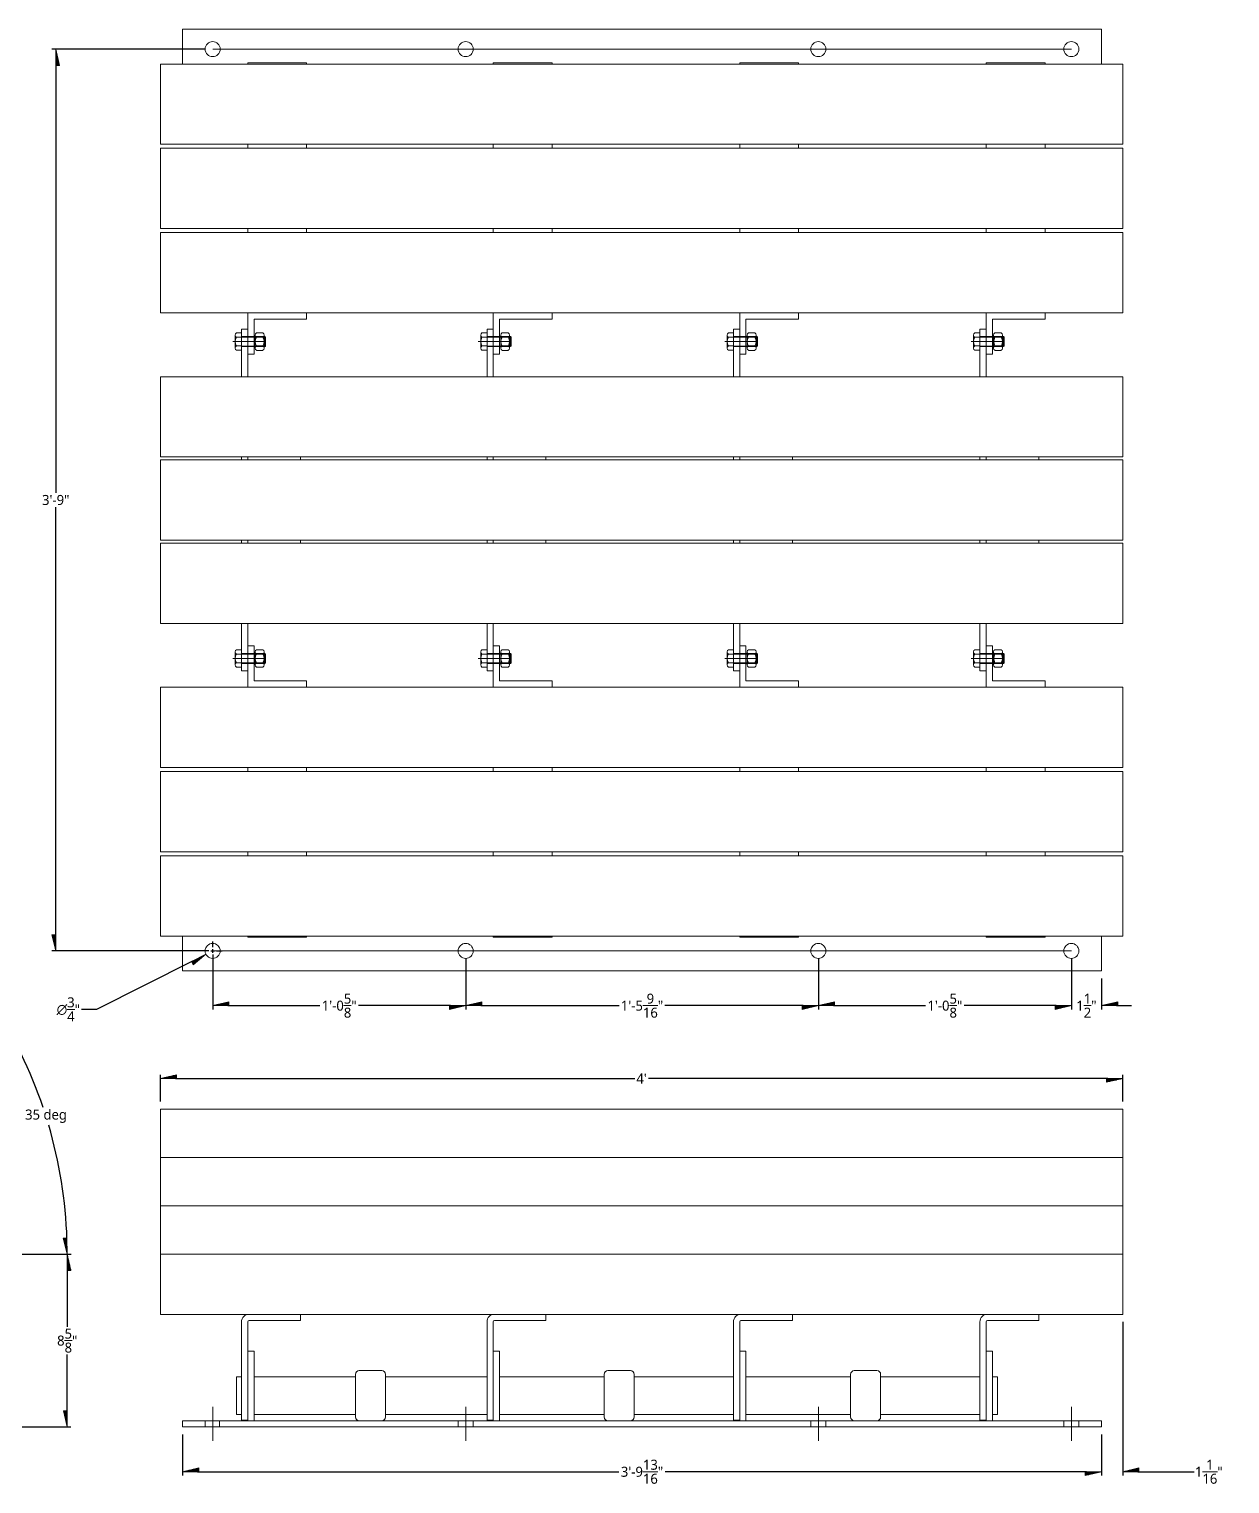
# Model space of a CAD drawing. Extents: x 13 to 132, y 129 to 202.
# Drawn here: x 72 to 131.9, y 129.5 to 202.1 of the extents above; entities that cross this region are included whole.
import ezdxf

# ---------------------------------------------------------------- set-up
doc = ezdxf.new("R2010")
doc.units = 0
doc.header["$LTSCALE"] = 0.5
doc.header["$MEASUREMENT"] = 0
doc.layers.get('0').update_dxf_attribs({"linetype": 'CONTINUOUS'})
doc.layers.get('DEFPOINTS').update_dxf_attribs({"linetype": 'CONTINUOUS'})
doc.layers.add('AM_5', color=3, linetype='CONTINUOUS', lineweight=15)
doc.styles.add('pamphlet', font='segoeui.ttf', dxfattribs={"height": 0.5})
doc.dimstyles.new('PAMPHLET', dxfattribs={"dimtxt": 0.5, "dimasz": 1.5, "dimexe": 0.1875, "dimexo": 0.375, "dimgap": 0.09375, "dimtad": 0, "dimtih": 1, "dimtoh": 1, "dimdec": 4, "dimzin": 0, "dimdsep": 46, "dimlunit": 4, "dimtxsty": 'pamphlet', "dimblk1": 'BFL', "dimblk2": 'BFL', "dimsah": 1, "dimcen": -0.09375, "dimadec": 0, "dimazin": 0, "dimtfac": 1, "dimtdec": 4, "dimtofl": 0, "dimtmove": 0, "dimatfit": 1, "dimldrblk": 'BFL', "dimfxl": 0, "dimtolj": 1, "dimtzin": 0, "dimarcsym": 0})
doc.dimstyles.new('PAMPHLET$0', dxfattribs={"dimtxt": 0.5, "dimasz": 1.5, "dimexe": 0.1875, "dimexo": 0.375, "dimgap": 0.09375, "dimtad": 0, "dimtih": 1, "dimtoh": 1, "dimdec": 4, "dimzin": 0, "dimdsep": 46, "dimlunit": 4, "dimtxsty": 'pamphlet', "dimblk1": 'BFL', "dimblk2": 'BFL', "dimsah": 1, "dimcen": -0.09375, "dimadec": 0, "dimazin": 0, "dimtfac": 1, "dimtdec": 4, "dimtofl": 0, "dimtmove": 0, "dimatfit": 1, "dimldrblk": 'BFL', "dimfxl": 0, "dimtolj": 1, "dimtzin": 0, "dimarcsym": 0})

# ---------------------------------------------------------------- blocks, each defined once
blk = doc.blocks.new('ECROUE')
for p, q in [((-0.65, 0), (0.65, 0)), ((-0.87, -0.12), (-0.87, -0.75)), ((-0.65, -0.88), (0.65, -0.88)), ((-0.43, -0.12), (-0.43, -0.75)), ((0.43, -0.12), (0.43, -0.75)), ((0.87, -0.12), (0.87, -0.75))]:
    blk.add_line(p, q)
at = {"color": 1}
blk.add_line((0, -1), (0, 0.13), dxfattribs=at)
for centre, radius, start, end in [((-0.65, -0.25), 0.25, 30, 150), ((-0.65, -0.63), 0.25, 210, 330), ((0, -0.81), 0.812, 57.7958, 122.2042), ((0, -0.06), 0.812, 237.7958, 302.2042), ((0.65, -0.25), 0.25, 30, 150), ((0.65, -0.63), 0.25, 210, 330)]:
    blk.add_arc(centre, radius, start, end)
blk = doc.blocks.new('BFL')
for p, q in [((0, 0), (-1.08, 0.001)), ((-1.08, 0.001), (-1.08, -0.249)), ((0, 0), (-1.08, -0.249)), ((-0.141, -0.033), (-1.08, -0.031)), ((-0.283, -0.065), (-1.08, -0.064)), ((-0.424, -0.098), (-1.08, -0.097)), ((-0.565, -0.13), (-1.08, -0.13)), ((-0.707, -0.163), (-1.08, -0.162)), ((-0.848, -0.195), (-1.08, -0.195)), ((-0.99, -0.228), (-1.08, -0.228))]:
    blk.add_line(p, q)
blk = doc.blocks.new('*D77')
at = {"layer": 'AM_5', "color": 0, "lineweight": -2, "ltscale": 0.75, "transparency": 16777216}
for p, q in [((78.571, 148.581), (78.571, 149.915)), ((79.321, 149.727), (102.231, 149.727)), ((125.821, 149.727), (102.911, 149.727)), ((126.571, 148.581), (126.571, 149.915))]:
    blk.add_line(p, q, dxfattribs=at)
at = {"layer": 'DEFPOINTS', "color": 0, "ltscale": 0.75, "transparency": 16777216}
for p in [(126.571, 149.727), (78.571, 148.206), (126.571, 148.206)]:
    blk.add_point(p, dxfattribs=at)
at = {"layer": 'AM_5', "color": 0, "lineweight": -2, "ltscale": 0.75, "transparency": 16777216, "xscale": 0.75, "yscale": 0.75, "zscale": 0.75, "rotation": 180}
blk.add_blockref('BFL', (78.571, 149.727), dxfattribs=at)
at = {"layer": 'AM_5', "color": 0, "lineweight": -2, "ltscale": 0.75, "transparency": 16777216, "xscale": 0.75, "yscale": 0.75, "zscale": 0.75}
blk.add_blockref('BFL', (126.571, 149.727), dxfattribs=at)
at = {"layer": 'AM_5', "color": 0, "ltscale": 0.75, "transparency": 16777216, "insert": (102.571, 149.727), "char_height": 0.5, "attachment_point": 5, "style": 'pamphlet'}
blk.add_mtext("\\A1;4'", dxfattribs=at)
blk = doc.blocks.new('*D78')
at = {"layer": 'AM_5', "color": 0, "lineweight": -2, "ltscale": 0.75, "transparency": 16777216}
for p, q in [((80.805, 201.096), (73.165, 201.096)), ((73.352, 200.346), (73.352, 178.948)), ((73.352, 156.846), (73.352, 178.244)), ((80.805, 156.096), (73.165, 156.096))]:
    blk.add_line(p, q, dxfattribs=at)
at = {"layer": 'DEFPOINTS', "color": 0, "ltscale": 0.75, "transparency": 16777216}
for p in [(81.18, 201.096), (73.352, 156.096), (81.18, 156.096)]:
    blk.add_point(p, dxfattribs=at)
at = {"layer": 'AM_5', "color": 0, "lineweight": -2, "ltscale": 0.75, "transparency": 16777216, "xscale": 0.75, "yscale": 0.75, "zscale": 0.75}
for p, rotation in [((73.352, 201.096), 90), ((73.352, 156.096), 270)]:
    blk.add_blockref('BFL', p, dxfattribs=dict(at, rotation=rotation))
at = {"layer": 'AM_5', "color": 0, "ltscale": 0.75, "transparency": 16777216, "insert": (73.352, 178.596), "char_height": 0.5, "attachment_point": 5, "style": 'pamphlet'}
blk.add_mtext('\\A1;3\'-9"', dxfattribs=at)
blk = doc.blocks.new('*D79')
at = {"layer": 'AM_5', "color": 0, "lineweight": -2, "ltscale": 0.75, "transparency": 16777216}
for p, q in [((81.18, 155.721), (81.18, 153.177)), ((93.799, 155.721), (93.799, 153.177)), ((81.93, 153.365), (86.529, 153.365)), ((93.049, 153.365), (88.451, 153.365))]:
    blk.add_line(p, q, dxfattribs=at)
at = {"layer": 'DEFPOINTS', "color": 0, "ltscale": 0.75, "transparency": 16777216}
for p in [(81.18, 156.096), (93.799, 156.096), (93.799, 153.365)]:
    blk.add_point(p, dxfattribs=at)
at = {"layer": 'AM_5', "color": 0, "lineweight": -2, "ltscale": 0.75, "transparency": 16777216, "xscale": 0.75, "yscale": 0.75, "zscale": 0.75, "rotation": 180}
blk.add_blockref('BFL', (81.18, 153.365), dxfattribs=at)
at = {"layer": 'AM_5', "color": 0, "lineweight": -2, "ltscale": 0.75, "transparency": 16777216, "xscale": 0.75, "yscale": 0.75, "zscale": 0.75}
blk.add_blockref('BFL', (93.799, 153.365), dxfattribs=at)
at = {"layer": 'AM_5', "color": 0, "ltscale": 0.75, "transparency": 16777216, "insert": (87.49, 153.365), "char_height": 0.5, "attachment_point": 5, "style": 'pamphlet'}
blk.add_mtext('\\A1;1\'-0{\\H1.000000x;\\S5/8;}"', dxfattribs=at)
blk = doc.blocks.new('*D80')
at = {"layer": 'AM_5', "color": 0, "lineweight": -2, "ltscale": 0.75, "transparency": 16777216}
for p, q in [((93.799, 155.721), (93.799, 153.177)), ((111.389, 155.721), (111.389, 153.177)), ((94.549, 153.365), (101.45, 153.365)), ((110.639, 153.365), (103.739, 153.365))]:
    blk.add_line(p, q, dxfattribs=at)
at = {"layer": 'DEFPOINTS', "color": 0, "ltscale": 0.75, "transparency": 16777216}
for p in [(93.799, 156.096), (111.389, 156.096), (111.389, 153.365)]:
    blk.add_point(p, dxfattribs=at)
at = {"layer": 'AM_5', "color": 0, "lineweight": -2, "ltscale": 0.75, "transparency": 16777216, "xscale": 0.75, "yscale": 0.75, "zscale": 0.75, "rotation": 180}
blk.add_blockref('BFL', (93.799, 153.365), dxfattribs=at)
at = {"layer": 'AM_5', "color": 0, "lineweight": -2, "ltscale": 0.75, "transparency": 16777216, "xscale": 0.75, "yscale": 0.75, "zscale": 0.75}
blk.add_blockref('BFL', (111.389, 153.365), dxfattribs=at)
at = {"layer": 'AM_5', "color": 0, "ltscale": 0.75, "transparency": 16777216, "insert": (102.594, 153.365), "char_height": 0.5, "attachment_point": 5, "style": 'pamphlet'}
blk.add_mtext('\\A1;1\'-5{\\H1.000000x;\\S9/16;}"', dxfattribs=at)
blk = doc.blocks.new('*D81')
at = {"layer": 'AM_5', "color": 0, "lineweight": -2, "ltscale": 0.75, "transparency": 16777216}
for p, q in [((111.389, 155.721), (111.389, 153.177)), ((124.009, 155.721), (124.009, 153.177)), ((112.139, 153.365), (116.738, 153.365)), ((123.259, 153.365), (118.66, 153.365))]:
    blk.add_line(p, q, dxfattribs=at)
at = {"layer": 'DEFPOINTS', "color": 0, "ltscale": 0.75, "transparency": 16777216}
for p in [(111.389, 156.096), (124.009, 156.096), (124.009, 153.365)]:
    blk.add_point(p, dxfattribs=at)
at = {"layer": 'AM_5', "color": 0, "lineweight": -2, "ltscale": 0.75, "transparency": 16777216, "xscale": 0.75, "yscale": 0.75, "zscale": 0.75, "rotation": 180}
blk.add_blockref('BFL', (111.389, 153.365), dxfattribs=at)
at = {"layer": 'AM_5', "color": 0, "lineweight": -2, "ltscale": 0.75, "transparency": 16777216, "xscale": 0.75, "yscale": 0.75, "zscale": 0.75}
blk.add_blockref('BFL', (124.009, 153.365), dxfattribs=at)
at = {"layer": 'AM_5', "color": 0, "ltscale": 0.75, "transparency": 16777216, "insert": (117.699, 153.365), "char_height": 0.5, "attachment_point": 5, "style": 'pamphlet'}
blk.add_mtext('\\A1;1\'-0{\\H1.000000x;\\S5/8;}"', dxfattribs=at)
blk = doc.blocks.new('*D82')
at = {"layer": 'AM_5', "color": 0, "lineweight": -2, "ltscale": 0.75, "transparency": 16777216}
for p, q in [((80.992, 156.096), (80.711, 156.096)), ((81.086, 156.096), (81.274, 156.096)), ((81.18, 156.284), (81.18, 156.565)), ((81.18, 156.002), (81.18, 156.19)), ((81.367, 156.096), (81.649, 156.096)), ((80.175, 155.59), (75.389, 153.179)), ((81.18, 155.909), (81.18, 155.627)), ((75.389, 153.179), (74.639, 153.179))]:
    blk.add_line(p, q, dxfattribs=at)
at = {"layer": 'DEFPOINTS', "color": 0, "ltscale": 0.75, "transparency": 16777216}
for p in [(81.515, 156.265), (80.845, 155.928)]:
    blk.add_point(p, dxfattribs=at)
at = {"layer": 'AM_5', "color": 0, "lineweight": -2, "ltscale": 0.75, "transparency": 16777216, "xscale": 0.75, "yscale": 0.75, "zscale": 0.75, "rotation": 26.73669644968306}
blk.add_blockref('BFL', (80.845, 155.928), dxfattribs=at)
at = {"layer": 'AM_5', "color": 0, "ltscale": 0.75, "transparency": 16777216, "insert": (73.981, 153.179), "char_height": 0.5, "attachment_point": 5, "style": 'pamphlet'}
blk.add_mtext('\\A1;∅{\\H1.000000x;\\S3/4;}"', dxfattribs=at)
blk = doc.blocks.new('*D83')
at = {"layer": 'AM_5', "color": 0, "lineweight": -2, "ltscale": 0.75, "transparency": 16777216}
for p, q in [((124.009, 155.721), (124.009, 153.177)), ((125.509, 154.721), (125.509, 153.177)), ((123.259, 153.365), (122.509, 153.365)), ((126.259, 153.365), (127.009, 153.365))]:
    blk.add_line(p, q, dxfattribs=at)
at = {"layer": 'DEFPOINTS', "color": 0, "ltscale": 0.75, "transparency": 16777216}
for p in [(124.009, 156.096), (125.509, 155.096), (125.509, 153.365)]:
    blk.add_point(p, dxfattribs=at)
at = {"layer": 'AM_5', "color": 0, "lineweight": -2, "ltscale": 0.75, "transparency": 16777216, "xscale": 0.75, "yscale": 0.75, "zscale": 0.75}
blk.add_blockref('BFL', (124.009, 153.365), dxfattribs=at)
at = {"layer": 'AM_5', "color": 0, "lineweight": -2, "ltscale": 0.75, "transparency": 16777216, "xscale": 0.75, "yscale": 0.75, "zscale": 0.75, "rotation": 180}
blk.add_blockref('BFL', (125.509, 153.365), dxfattribs=at)
at = {"layer": 'AM_5', "color": 0, "ltscale": 0.75, "transparency": 16777216, "insert": (124.759, 153.365), "char_height": 0.5, "attachment_point": 5, "style": 'pamphlet'}
blk.add_mtext('\\A1;1{\\H1.000000x;\\S1/2;}"', dxfattribs=at)
blk = doc.blocks.new('*D84')
at = {"layer": 'AM_5', "color": 0, "lineweight": -2, "ltscale": 0.75, "transparency": 16777216}
for p, q in [((126.571, 137.586), (126.571, 129.918)), ((125.509, 131.964), (125.509, 129.918)), ((124.759, 130.106), (124.009, 130.106)), ((127.321, 130.106), (130.136, 130.106))]:
    blk.add_line(p, q, dxfattribs=at)
at = {"layer": 'DEFPOINTS', "color": 0, "ltscale": 0.75, "transparency": 16777216}
for p in [(126.571, 137.961), (125.509, 132.339), (125.509, 130.106)]:
    blk.add_point(p, dxfattribs=at)
at = {"layer": 'AM_5', "color": 0, "lineweight": -2, "ltscale": 0.75, "transparency": 16777216, "xscale": 0.75, "yscale": 0.75, "zscale": 0.75}
blk.add_blockref('BFL', (125.509, 130.106), dxfattribs=at)
at = {"layer": 'AM_5', "color": 0, "lineweight": -2, "ltscale": 0.75, "transparency": 16777216, "xscale": 0.75, "yscale": 0.75, "zscale": 0.75, "rotation": 180}
blk.add_blockref('BFL', (126.571, 130.106), dxfattribs=at)
at = {"layer": 'AM_5', "color": 0, "ltscale": 0.75, "transparency": 16777216, "insert": (130.864, 130.106), "char_height": 0.5, "attachment_point": 5, "style": 'pamphlet'}
blk.add_mtext('\\A1;1{\\H1.000000x;\\S1/16;}"', dxfattribs=at)
blk = doc.blocks.new('*D85')
at = {"layer": 'AM_5', "color": 0, "lineweight": -2, "ltscale": 0.75, "transparency": 16777216}
for p, q in [((79.68, 131.964), (79.68, 129.918)), ((125.509, 131.964), (125.509, 129.918)), ((80.43, 130.106), (101.443, 130.106)), ((124.759, 130.106), (103.745, 130.106))]:
    blk.add_line(p, q, dxfattribs=at)
at = {"layer": 'DEFPOINTS', "color": 0, "ltscale": 0.75, "transparency": 16777216}
for p in [(79.68, 132.339), (125.509, 132.339), (79.68, 130.106)]:
    blk.add_point(p, dxfattribs=at)
at = {"layer": 'AM_5', "color": 0, "lineweight": -2, "ltscale": 0.75, "transparency": 16777216, "xscale": 0.75, "yscale": 0.75, "zscale": 0.75, "rotation": 180}
blk.add_blockref('BFL', (79.68, 130.106), dxfattribs=at)
at = {"layer": 'AM_5', "color": 0, "lineweight": -2, "ltscale": 0.75, "transparency": 16777216, "xscale": 0.75, "yscale": 0.75, "zscale": 0.75}
blk.add_blockref('BFL', (125.509, 130.106), dxfattribs=at)
at = {"layer": 'AM_5', "color": 0, "ltscale": 0.75, "transparency": 16777216, "insert": (102.594, 130.106), "char_height": 0.5, "attachment_point": 5, "style": 'pamphlet'}
blk.add_mtext('\\A1;3\'-9{\\H1.000000x;\\S13/16;}"', dxfattribs=at)
blk = doc.blocks.new('*D86')
at = {"layer": 'AM_5', "color": 0, "lineweight": -2, "ltscale": 0.75, "transparency": 16777216}
for p, q in [((50.876, 140.961), (74.113, 140.961)), ((73.926, 140.211), (73.926, 137.343)), ((73.926, 133.089), (73.926, 135.956)), ((68.221, 132.339), (74.113, 132.339))]:
    blk.add_line(p, q, dxfattribs=at)
at = {"layer": 'DEFPOINTS', "color": 0, "ltscale": 0.75, "transparency": 16777216}
for p in [(50.501, 140.961), (73.926, 140.961), (67.846, 132.339)]:
    blk.add_point(p, dxfattribs=at)
at = {"layer": 'AM_5', "color": 0, "lineweight": -2, "ltscale": 0.75, "transparency": 16777216, "xscale": 0.75, "yscale": 0.75, "zscale": 0.75}
for p, rotation in [((73.926, 140.961), 90), ((73.926, 132.339), 270)]:
    blk.add_blockref('BFL', p, dxfattribs=dict(at, rotation=rotation))
at = {"layer": 'AM_5', "color": 0, "ltscale": 0.75, "transparency": 16777216, "insert": (73.926, 136.65), "char_height": 0.5, "attachment_point": 5, "style": 'pamphlet'}
blk.add_mtext('\\A1;8{\\H1.000000x;\\S5/8;}"', dxfattribs=at)
blk = doc.blocks.new('*D93')
at = {"layer": 'AM_5', "color": 0, "lineweight": -2, "ltscale": 0.75, "transparency": 16777216}
for p, q in [((58.237, 146.009), (69.939, 154.202)), ((62.273, 140.961), (74.114, 140.961))]:
    blk.add_line(p, q, dxfattribs=at)
for start, end in [(18.66363, 33.12329), (1.87671, 16.34377)]:
    blk.add_arc((51.028, 140.961), 22.898, start, end, dxfattribs=at)
at = {"layer": 'DEFPOINTS', "color": 0, "ltscale": 0.75, "transparency": 16777216}
for p in [(57.93, 145.793), (73.453, 145.591), (54.654, 143.499), (57.898, 140.961), (61.898, 140.961)]:
    blk.add_point(p, dxfattribs=at)
at = {"layer": 'AM_5', "color": 0, "lineweight": -2, "ltscale": 0.75, "transparency": 16777216, "xscale": 0.75, "yscale": 0.75, "zscale": 0.75}
for p, rotation in [((69.785, 154.095), 124.0616458769688), ((73.926, 140.961), 270.9383541230312)]:
    blk.add_blockref('BFL', p, dxfattribs=dict(at, rotation=rotation))
at = {"layer": 'AM_5', "color": 0, "ltscale": 0.75, "transparency": 16777216, "insert": (72.867, 147.846), "char_height": 0.5, "attachment_point": 5, "style": 'pamphlet'}
blk.add_mtext('\\A1;35 deg', dxfattribs=at)

msp = doc.modelspace()

# ---------------------------------------------------------------- linework, layer by layer
at = {"layer": 'AM_5', "color": 0, "ltscale": 0.75}
for p, q in [((79.67984, 202.09625), (125.50888, 202.09625)), ((79.67984, 202.09625), (79.67984, 200.35368)), ((125.50888, 202.09625), (125.50888, 200.35368)), ((81.17984, 201.09626), (124.00888, 201.09626)), ((82.92984, 200.41742), (83.24234, 200.41742)), ((82.92984, 200.41742), (83.24234, 200.41742)), ((82.92984, 200.35368), (82.92984, 200.41742)), ((83.24234, 200.41742), (85.86734, 200.41742)), ((83.24234, 200.41742), (85.86734, 200.41742)), ((85.86734, 200.35368), (85.86734, 200.41742)), ((95.17555, 200.41742), (95.48805, 200.41742)), ((95.17555, 200.41742), (95.48805, 200.41742)), ((95.17555, 200.35368), (95.17555, 200.41742)), ((95.48805, 200.41742), (98.11305, 200.41742)), ((95.48805, 200.41742), (98.11305, 200.41742)), ((98.11305, 200.35368), (98.11305, 200.41742)), ((107.46722, 200.41742), (107.77972, 200.41742)), ((107.46722, 200.41742), (107.77972, 200.41742)), ((107.46722, 200.35368), (107.46722, 200.41742)), ((107.77972, 200.41742), (110.40472, 200.41742)), ((107.77972, 200.41742), (110.40472, 200.41742)), ((110.40472, 200.35368), (110.40472, 200.41742)), ((119.75888, 200.41742), (120.07138, 200.41742)), ((119.75888, 200.41742), (120.07138, 200.41742)), ((119.75888, 200.35368), (119.75888, 200.41742)), ((120.07138, 200.41742), (122.69638, 200.41742)), ((120.07138, 200.41742), (122.69638, 200.41742)), ((122.69638, 200.35368), (122.69638, 200.41742)), ((78.57138, 200.35368), (126.57138, 200.35368)), ((78.57138, 196.35368), (78.57138, 200.35368)), ((126.57138, 200.35368), (126.57138, 196.35368)), ((126.57138, 196.35368), (78.57138, 196.35368)), ((78.57138, 196.1477), (126.57138, 196.1477)), ((78.57138, 192.1477), (78.57138, 196.1477)), ((82.92984, 196.1477), (82.92984, 196.35368)), ((85.86734, 196.1477), (85.86734, 196.35368)), ((95.17555, 196.1477), (95.17555, 196.35368)), ((98.11305, 196.1477), (98.11305, 196.35368)), ((107.46722, 196.1477), (107.46722, 196.35368)), ((110.40472, 196.1477), (110.40472, 196.35368)), ((119.75888, 196.1477), (119.75888, 196.35368)), ((122.69638, 196.1477), (122.69638, 196.35368)), ((126.57138, 196.1477), (126.57138, 192.1477)), ((126.57138, 192.1477), (78.57138, 192.1477)), ((78.57138, 191.94172), (126.57138, 191.94172)), ((78.57138, 187.94172), (78.57138, 191.94172)), ((82.92984, 191.94172), (82.92984, 192.1477)), ((85.86734, 191.94172), (85.86734, 192.1477)), ((95.17555, 191.94172), (95.17555, 192.1477)), ((98.11305, 191.94172), (98.11305, 192.1477)), ((107.46722, 191.94172), (107.46722, 192.1477)), ((110.40472, 191.94172), (110.40472, 192.1477)), ((119.75888, 191.94172), (119.75888, 192.1477)), ((122.69638, 191.94172), (122.69638, 192.1477)), ((126.57138, 191.94172), (126.57138, 187.94172)), ((126.57138, 187.94172), (78.57138, 187.94172)), ((82.92984, 185.87496), (82.92984, 187.94172)), ((83.24234, 187.61809), (85.86734, 187.61809)), ((83.24234, 187.61809), (83.24234, 185.87496)), ((85.86734, 187.61809), (85.86734, 187.94172)), ((95.17555, 185.87496), (95.17555, 187.94172)), ((95.48805, 187.61809), (95.48805, 185.87496)), ((95.48805, 187.61809), (98.11305, 187.61809)), ((98.11305, 187.61809), (98.11305, 187.94172)), ((107.46722, 185.87496), (107.46722, 187.94172)), ((107.77972, 187.61809), (107.77972, 185.87496)), ((107.77972, 187.61809), (110.40472, 187.61809)), ((110.40472, 187.61809), (110.40472, 187.94172)), ((119.75888, 185.87496), (119.75888, 187.94172)), ((120.07138, 187.61809), (120.07138, 185.87496)), ((120.07138, 187.61809), (122.69638, 187.61809)), ((122.69638, 187.61809), (122.69638, 187.94172)), ((82.30484, 186.1752), (82.30484, 186.82472)), ((82.30484, 186.71646), (82.61734, 186.71646)), ((82.36734, 186.93297), (82.61734, 186.93297)), ((82.61734, 187.12496), (82.92984, 187.12496)), ((82.61734, 184.75123), (82.61734, 187.12496)), ((82.61734, 186.06694), (82.61734, 186.93297)), ((83.78978, 186.74996), (82.61734, 186.74996)), ((83.82103, 186.71871), (82.61734, 186.71871)), ((83.78978, 186.24996), (83.78978, 186.74996)), ((83.82103, 186.71871), (83.78978, 186.74996)), ((83.82103, 186.28121), (83.82103, 186.71871)), ((94.55055, 186.1752), (94.55055, 186.82472)), ((94.55055, 186.71646), (94.86305, 186.71646)), ((94.61305, 186.93297), (94.86305, 186.93297)), ((94.86305, 187.12496), (95.17555, 187.12496)), ((94.86305, 184.75123), (94.86305, 187.12496)), ((94.86305, 186.06694), (94.86305, 186.93297)), ((96.03549, 186.74996), (94.86305, 186.74996)), ((96.06674, 186.71871), (94.86305, 186.71871)), ((96.03549, 186.24996), (96.03549, 186.74996)), ((96.06674, 186.71871), (96.03549, 186.74996)), ((96.06674, 186.28121), (96.06674, 186.71871)), ((106.84222, 186.1752), (106.84222, 186.82472)), ((106.84222, 186.71646), (107.15472, 186.71646)), ((106.90472, 186.93297), (107.15472, 186.93297)), ((107.15472, 187.12496), (107.46722, 187.12496)), ((107.15472, 184.75123), (107.15472, 187.12496)), ((107.15472, 186.06694), (107.15472, 186.93297)), ((108.32716, 186.74996), (107.15472, 186.74996)), ((108.35841, 186.71871), (107.15472, 186.71871)), ((107.46722, 187.12496), (107.46722, 184.75123)), ((108.32716, 186.24996), (108.32716, 186.74996)), ((108.35841, 186.71871), (108.32716, 186.74996)), ((108.35841, 186.28121), (108.35841, 186.71871)), ((119.13388, 186.1752), (119.13388, 186.82472)), ((119.13388, 186.71646), (119.44638, 186.71646)), ((119.19638, 186.93297), (119.44638, 186.93297)), ((119.44638, 187.12496), (119.75888, 187.12496)), ((119.44638, 184.75123), (119.44638, 187.12496)), ((119.44638, 186.06694), (119.44638, 186.93297)), ((120.61882, 186.74996), (119.44638, 186.74996)), ((120.65007, 186.71871), (119.44638, 186.71871)), ((119.75888, 187.12496), (119.75888, 184.75123)), ((120.61882, 186.24996), (120.61882, 186.74996)), ((120.65007, 186.71871), (120.61882, 186.74996)), ((120.65007, 186.28121), (120.65007, 186.71871)), ((83.44603, 186.49996), (82.17984, 186.49996)), ((82.30484, 186.28345), (82.61734, 186.28345)), ((82.36734, 186.06694), (82.61734, 186.06694)), ((83.82103, 186.28121), (82.61734, 186.28121)), ((83.78978, 186.24996), (82.61734, 186.24996)), ((82.92984, 186.49436), (82.92984, 184.75123)), ((82.92984, 185.87496), (83.24234, 185.87496)), ((83.82103, 186.28121), (83.78978, 186.24996)), ((95.69174, 186.49996), (94.42555, 186.49996)), ((94.55055, 186.28345), (94.86305, 186.28345)), ((94.61305, 186.06694), (94.86305, 186.06694)), ((96.06674, 186.28121), (94.86305, 186.28121)), ((96.03549, 186.24996), (94.86305, 186.24996)), ((95.17555, 186.49436), (95.17555, 184.75123)), ((95.17555, 185.87496), (95.48805, 185.87496)), ((96.06674, 186.28121), (96.03549, 186.24996)), ((107.98341, 186.49996), (106.71722, 186.49996)), ((106.84222, 186.28345), (107.15472, 186.28345)), ((106.90472, 186.06694), (107.15472, 186.06694)), ((108.35841, 186.28121), (107.15472, 186.28121)), ((108.32716, 186.24996), (107.15472, 186.24996)), ((107.46722, 185.87496), (107.77972, 185.87496)), ((108.35841, 186.28121), (108.32716, 186.24996)), ((120.27507, 186.49996), (119.00888, 186.49996)), ((119.13388, 186.28345), (119.44638, 186.28345)), ((119.19638, 186.06694), (119.44638, 186.06694)), ((120.65007, 186.28121), (119.44638, 186.28121)), ((120.61882, 186.24996), (119.44638, 186.24996)), ((119.75888, 185.87496), (120.07138, 185.87496)), ((120.65007, 186.28121), (120.61882, 186.24996)), ((126.57138, 184.75123), (78.57138, 184.75123)), ((78.57138, 184.75123), (78.57138, 180.75123)), ((82.92984, 184.75123), (85.55484, 184.75123)), ((95.17555, 184.75123), (97.80055, 184.75123)), ((107.46722, 184.75123), (110.09222, 184.75123)), ((126.57138, 180.75123), (126.57138, 184.75123)), ((78.57138, 180.75123), (126.57138, 180.75123)), ((126.57138, 180.59624), (78.57138, 180.59624)), ((78.57138, 180.59624), (78.57138, 176.59624)), ((82.61734, 180.59624), (82.61734, 180.75123)), ((82.92984, 180.59624), (82.92984, 180.75123)), ((85.55484, 180.59624), (85.55484, 180.75123)), ((94.86305, 180.59624), (94.86305, 180.75123)), ((95.17555, 180.59624), (95.17555, 180.75123)), ((97.80055, 180.59624), (97.80055, 180.75123)), ((107.15472, 180.59624), (107.15472, 180.75123)), ((107.46722, 180.59624), (107.46722, 180.75123)), ((110.09222, 180.59624), (110.09222, 180.75123)), ((119.44638, 180.59624), (119.44638, 180.75123)), ((119.75888, 180.59624), (119.75888, 180.75123)), ((122.38388, 180.59624), (122.38388, 180.75123)), ((126.57138, 176.59624), (126.57138, 180.59624)), ((78.57138, 176.59624), (126.57138, 176.59624)), ((126.57138, 176.44125), (78.57138, 176.44125)), ((78.57138, 176.44125), (78.57138, 172.44125)), ((82.61734, 176.44125), (82.61734, 176.59624)), ((82.92984, 176.44125), (82.92984, 176.59624)), ((85.55484, 176.44125), (85.55484, 176.59624)), ((94.86305, 176.44125), (94.86305, 176.59624)), ((95.17555, 176.44125), (95.17555, 176.59624)), ((97.80055, 176.44125), (97.80055, 176.59624)), ((107.15472, 176.44125), (107.15472, 176.59624)), ((107.46722, 176.44125), (107.46722, 176.59624)), ((110.09222, 176.44125), (110.09222, 176.59624)), ((119.44638, 176.44125), (119.44638, 176.59624)), ((119.75888, 176.44125), (119.75888, 176.59624)), ((122.38388, 176.44125), (122.38388, 176.59624)), ((126.57138, 172.44125), (126.57138, 176.44125)), ((78.57138, 172.44125), (126.57138, 172.44125)), ((82.61734, 170.06752), (82.61734, 172.44125)), ((82.92984, 172.44125), (85.55484, 172.44125)), ((82.92984, 172.44125), (82.92984, 170.69812)), ((94.86305, 170.06752), (94.86305, 172.44125)), ((95.17555, 172.44125), (95.17555, 170.69812)), ((95.17555, 172.44125), (97.80055, 172.44125)), ((107.15472, 170.06752), (107.15472, 172.44125)), ((107.46722, 172.44125), (107.46722, 170.69812)), ((107.46722, 172.44125), (110.09222, 172.44125)), ((119.44638, 170.06752), (119.44638, 172.44125)), ((119.75888, 172.44125), (119.75888, 170.69812)), ((119.75888, 172.44125), (122.38388, 172.44125)), ((83.44603, 170.69252), (82.17984, 170.69252)), ((82.30484, 171.01728), (82.30484, 170.36776)), ((82.30484, 170.90903), (82.61734, 170.90903)), ((82.36734, 171.12553), (82.61734, 171.12553)), ((82.61734, 171.12553), (82.61734, 170.25951)), ((83.78978, 170.94252), (82.61734, 170.94252)), ((83.82103, 170.91127), (82.61734, 170.91127)), ((82.92984, 171.31752), (83.24234, 171.31752)), ((82.92984, 171.31752), (82.92984, 169.25076)), ((83.24234, 169.57439), (83.24234, 171.31752)), ((83.78978, 170.94252), (83.78978, 170.44252)), ((83.82103, 170.91127), (83.78978, 170.94252)), ((83.82103, 170.91127), (83.82103, 170.47377)), ((95.69174, 170.69252), (94.42555, 170.69252)), ((94.55055, 171.01728), (94.55055, 170.36776)), ((94.55055, 170.90903), (94.86305, 170.90903)), ((94.61305, 171.12553), (94.86305, 171.12553)), ((94.86305, 171.12553), (94.86305, 170.25951)), ((96.03549, 170.94252), (94.86305, 170.94252)), ((96.06674, 170.91127), (94.86305, 170.91127)), ((95.17555, 171.31752), (95.48805, 171.31752)), ((95.17555, 171.31752), (95.17555, 169.25076)), ((95.48805, 169.57439), (95.48805, 171.31752)), ((96.03549, 170.94252), (96.03549, 170.44252)), ((96.06674, 170.91127), (96.03549, 170.94252)), ((96.06674, 170.91127), (96.06674, 170.47377)), ((107.98341, 170.69252), (106.71722, 170.69252)), ((106.84222, 171.01728), (106.84222, 170.36776)), ((106.84222, 170.90903), (107.15472, 170.90903)), ((106.90472, 171.12553), (107.15472, 171.12553)), ((107.15472, 171.12553), (107.15472, 170.25951)), ((108.32716, 170.94252), (107.15472, 170.94252)), ((108.35841, 170.91127), (107.15472, 170.91127)), ((107.46722, 171.31752), (107.77972, 171.31752)), ((107.46722, 171.31752), (107.46722, 169.25076)), ((107.77972, 169.57439), (107.77972, 171.31752)), ((108.32716, 170.94252), (108.32716, 170.44252)), ((108.35841, 170.91127), (108.32716, 170.94252)), ((108.35841, 170.91127), (108.35841, 170.47377)), ((120.27507, 170.69252), (119.00888, 170.69252)), ((119.13388, 171.01728), (119.13388, 170.36776)), ((119.13388, 170.90903), (119.44638, 170.90903)), ((119.19638, 171.12553), (119.44638, 171.12553)), ((119.44638, 171.12553), (119.44638, 170.25951)), ((120.61882, 170.94252), (119.44638, 170.94252)), ((120.65007, 170.91127), (119.44638, 170.91127)), ((119.75888, 171.31752), (120.07138, 171.31752)), ((119.75888, 171.31752), (119.75888, 169.25076)), ((120.07138, 169.57439), (120.07138, 171.31752)), ((120.61882, 170.94252), (120.61882, 170.44252)), ((120.65007, 170.91127), (120.61882, 170.94252)), ((120.65007, 170.91127), (120.65007, 170.47377)), ((82.30484, 170.47602), (82.61734, 170.47602)), ((82.36734, 170.25951), (82.61734, 170.25951)), ((83.82103, 170.47377), (82.61734, 170.47377)), ((83.78978, 170.44252), (82.61734, 170.44252)), ((82.61734, 170.06752), (82.92984, 170.06752)), ((83.82103, 170.47377), (83.78978, 170.44252)), ((94.55055, 170.47602), (94.86305, 170.47602)), ((94.61305, 170.25951), (94.86305, 170.25951)), ((96.06674, 170.47377), (94.86305, 170.47377)), ((96.03549, 170.44252), (94.86305, 170.44252)), ((94.86305, 170.06752), (95.17555, 170.06752)), ((96.06674, 170.47377), (96.03549, 170.44252)), ((106.84222, 170.47602), (107.15472, 170.47602)), ((106.90472, 170.25951), (107.15472, 170.25951)), ((108.35841, 170.47377), (107.15472, 170.47377)), ((108.32716, 170.44252), (107.15472, 170.44252)), ((107.15472, 170.06752), (107.46722, 170.06752)), ((108.35841, 170.47377), (108.32716, 170.44252)), ((119.13388, 170.47602), (119.44638, 170.47602)), ((119.19638, 170.25951), (119.44638, 170.25951)), ((120.65007, 170.47377), (119.44638, 170.47377)), ((120.61882, 170.44252), (119.44638, 170.44252)), ((119.44638, 170.06752), (119.75888, 170.06752)), ((120.65007, 170.47377), (120.61882, 170.44252)), ((126.57138, 169.25076), (78.57138, 169.25076)), ((78.57138, 169.25076), (78.57138, 165.25076)), ((83.24234, 169.57439), (85.86734, 169.57439)), ((85.86734, 169.57439), (85.86734, 169.25076)), ((95.48805, 169.57439), (98.11305, 169.57439)), ((98.11305, 169.57439), (98.11305, 169.25076)), ((107.77972, 169.57439), (110.40472, 169.57439)), ((110.40472, 169.57439), (110.40472, 169.25076)), ((120.07138, 169.57439), (122.69638, 169.57439)), ((122.69638, 169.57439), (122.69638, 169.25076)), ((126.57138, 165.25076), (126.57138, 169.25076)), ((78.57138, 165.25076), (126.57138, 165.25076)), ((126.57138, 165.04478), (78.57138, 165.04478)), ((78.57138, 165.04478), (78.57138, 161.04478)), ((82.92984, 165.25076), (82.92984, 165.04478)), ((85.86734, 165.25076), (85.86734, 165.04478)), ((95.17555, 165.25076), (95.17555, 165.04478)), ((98.11305, 165.25076), (98.11305, 165.04478)), ((107.46722, 165.25076), (107.46722, 165.04478)), ((110.40472, 165.25076), (110.40472, 165.04478)), ((119.75888, 165.25076), (119.75888, 165.04478)), ((122.69638, 165.25076), (122.69638, 165.04478)), ((126.57138, 161.04478), (126.57138, 165.04478)), ((78.57138, 161.04478), (126.57138, 161.04478)), ((126.57138, 160.8388), (78.57138, 160.8388)), ((78.57138, 160.8388), (78.57138, 156.8388)), ((82.92984, 161.04478), (82.92984, 160.8388)), ((85.86734, 161.04478), (85.86734, 160.8388)), ((95.17555, 161.04478), (95.17555, 160.8388)), ((98.11305, 161.04478), (98.11305, 160.8388)), ((107.46722, 161.04478), (107.46722, 160.8388)), ((110.40472, 161.04478), (110.40472, 160.8388)), ((119.75888, 161.04478), (119.75888, 160.8388)), ((122.69638, 161.04478), (122.69638, 160.8388)), ((126.57138, 156.8388), (126.57138, 160.8388)), ((78.57138, 156.8388), (126.57138, 156.8388)), ((79.67984, 155.09623), (79.67984, 156.8388)), ((82.92984, 156.8388), (82.92984, 156.77505)), ((85.86734, 156.8388), (85.86734, 156.77505)), ((95.17555, 156.8388), (95.17555, 156.77505)), ((98.11305, 156.8388), (98.11305, 156.77505)), ((107.46722, 156.8388), (107.46722, 156.77505)), ((110.40472, 156.8388), (110.40472, 156.77505)), ((119.75888, 156.8388), (119.75888, 156.77505)), ((122.69638, 156.8388), (122.69638, 156.77505)), ((125.50888, 155.09623), (125.50888, 156.8388)), ((81.17984, 156.09622), (124.00888, 156.09622)), ((82.92984, 156.77505), (83.24234, 156.77505)), ((82.92984, 156.77505), (83.24234, 156.77505)), ((83.24234, 156.77505), (85.86734, 156.77505)), ((83.24234, 156.77505), (85.86734, 156.77505)), ((95.17555, 156.77505), (95.48805, 156.77505)), ((95.17555, 156.77505), (95.48805, 156.77505)), ((95.48805, 156.77505), (98.11305, 156.77505)), ((95.48805, 156.77505), (98.11305, 156.77505)), ((107.46722, 156.77505), (107.77972, 156.77505)), ((107.46722, 156.77505), (107.77972, 156.77505)), ((107.77972, 156.77505), (110.40472, 156.77505)), ((107.77972, 156.77505), (110.40472, 156.77505)), ((119.75888, 156.77505), (120.07138, 156.77505)), ((119.75888, 156.77505), (120.07138, 156.77505)), ((120.07138, 156.77505), (122.69638, 156.77505)), ((120.07138, 156.77505), (122.69638, 156.77505)), ((79.67984, 155.09623), (125.50888, 155.09623)), ((78.57138, 148.2059), (78.57138, 145.2059)), ((126.57138, 148.2059), (78.57138, 148.2059)), ((126.57138, 145.2059), (126.57138, 148.2059)), ((78.57138, 145.79345), (78.57138, 142.79345)), ((126.57138, 145.79345), (78.57138, 145.79345)), ((126.57138, 142.79345), (126.57138, 145.79345)), ((78.57138, 143.38099), (78.57138, 140.38099)), ((126.57138, 143.38099), (78.57138, 143.38099)), ((126.57138, 140.38099), (126.57138, 143.38099)), ((78.57138, 140.96051), (78.57138, 137.96051)), ((126.57138, 140.96051), (78.57138, 140.96051)), ((126.57138, 137.96051), (126.57138, 140.96051)), ((78.57138, 137.96051), (126.57138, 137.96051)), ((85.55484, 137.96008), (85.55484, 137.64758)), ((97.80055, 137.96008), (97.80055, 137.64758)), ((110.09222, 137.96008), (110.09222, 137.64758)), ((122.38388, 137.96008), (122.38388, 137.64758)), ((82.61734, 137.58508), (82.61734, 132.67223)), ((82.92984, 137.58508), (82.92984, 132.67223)), ((85.55484, 137.64758), (82.99234, 137.64758)), ((94.86305, 137.58508), (94.86305, 136.46008)), ((94.86305, 137.58508), (94.86305, 132.67223)), ((95.17555, 137.58508), (95.17555, 132.67223)), ((97.80055, 137.64758), (95.23805, 137.64758)), ((107.15472, 137.58508), (107.15472, 136.46008)), ((107.15472, 137.58508), (107.15472, 132.67223)), ((107.46722, 137.58508), (107.46722, 132.67223)), ((110.09222, 137.64758), (107.52972, 137.64758)), ((119.44638, 137.58508), (119.44638, 136.46008)), ((119.44638, 137.58508), (119.44638, 132.67223)), ((119.75888, 137.58508), (119.75888, 132.67223)), ((122.38388, 137.64758), (119.82138, 137.64758)), ((82.36734, 134.83803), (82.61734, 134.83803)), ((82.36734, 132.96303), (82.36734, 134.83803)), ((83.24234, 134.83803), (88.3027, 134.83803)), ((89.8027, 134.83803), (94.86305, 134.83803)), ((95.48805, 134.83803), (100.70465, 134.83803)), ((102.20465, 134.83803), (107.15472, 134.83803)), ((107.77972, 134.83803), (112.99632, 134.83803)), ((114.49632, 134.83803), (119.44638, 134.83803)), ((120.07138, 134.83803), (120.32138, 134.83803)), ((120.32138, 132.96303), (120.32138, 134.83803)), ((81.17984, 131.64751), (81.17984, 133.34997)), ((82.36734, 132.96303), (82.61734, 132.96303)), ((83.24234, 132.96303), (88.3027, 132.96303)), ((89.8027, 132.96303), (94.86305, 132.96303)), ((93.7994, 131.64751), (93.7994, 133.34997)), ((95.48805, 132.96303), (100.70465, 132.96303)), ((102.20465, 132.96303), (107.15472, 132.96303)), ((107.77972, 132.96303), (112.99632, 132.96303)), ((111.38932, 131.64751), (111.38932, 133.34997)), ((114.49632, 132.96303), (119.44638, 132.96303)), ((120.07138, 132.96303), (120.32138, 132.96303)), ((124.00888, 131.64751), (124.00888, 133.34997)), ((125.50888, 132.65053), (79.67984, 132.65053)), ((79.67984, 132.65053), (79.67984, 132.33853)), ((125.50888, 132.33853), (79.67984, 132.33853)), ((80.80484, 132.33853), (80.80484, 132.65053)), ((81.52384, 132.33853), (81.52384, 132.65053)), ((82.61734, 132.67223), (82.92984, 132.67223)), ((93.4244, 132.33853), (93.4244, 132.65053)), ((94.1744, 132.33853), (94.1744, 132.65053)), ((94.86305, 132.67223), (95.17555, 132.67223)), ((107.15472, 132.67223), (107.46722, 132.67223)), ((111.01432, 132.33853), (111.01432, 132.65053)), ((111.76432, 132.33853), (111.76432, 132.65053)), ((119.44638, 132.67223), (119.75888, 132.67223)), ((123.63388, 132.33853), (123.63388, 132.65053)), ((124.38388, 132.33853), (124.38388, 132.65053)), ((125.50888, 132.65053), (125.50888, 132.33853)), ((125.50888, 132.65053), (125.50888, 132.33853)), ((125.50888, 132.65053), (125.50888, 132.33853))]:
    msp.add_line(p, q, dxfattribs=at)
for points in [[(83.24234, 136.129), (82.92984, 136.129), (82.92984, 132.65053), (83.24234, 132.65053)], [(95.48805, 136.129), (95.17555, 136.129), (95.17555, 132.65053), (95.48805, 132.65053)], [(107.77972, 136.129), (107.46722, 136.129), (107.46722, 132.65053), (107.77972, 132.65053)], [(120.07138, 136.129), (119.75888, 136.129), (119.75888, 132.65053), (120.07138, 132.65053)]]:
    msp.add_lwpolyline(points, close=True, dxfattribs=at)
for points in [[(89.8027, 134.96303), (89.8027, 132.83803, -0.41421356), (89.6152, 132.65053), (88.4902, 132.65053, -0.41421356), (88.3027, 132.83803), (88.3027, 134.96303, -0.41421356), (88.4902, 135.15053), (89.6152, 135.15053, -0.41421356)], [(102.20465, 134.96303), (102.20465, 132.83803, -0.41421356), (102.01715, 132.65053), (100.89215, 132.65053, -0.41421356), (100.70465, 132.83803), (100.70465, 134.96303, -0.41421356), (100.89215, 135.15053), (102.01715, 135.15053, -0.41421356)], [(114.49632, 134.96303), (114.49632, 132.83803, -0.41421356), (114.30882, 132.65053), (113.18382, 132.65053, -0.41421356), (112.99632, 132.83803), (112.99632, 134.96303, -0.41421356), (113.18382, 135.15053), (114.30882, 135.15053, -0.41421356)]]:
    msp.add_lwpolyline(points, format="xyb", close=True, dxfattribs=at)
for centre in [(81.17984, 201.09626), (93.7994, 201.09626), (111.38932, 201.09626), (124.00888, 201.09626), (81.17984, 156.09622), (93.7994, 156.09622), (111.38932, 156.09622), (124.00888, 156.09622)]:
    msp.add_circle(centre, 0.375, dxfattribs=at)
for centre, radius, start, end in [((82.42984, 186.82472), 0.125, 120, 240), ((82.71109, 186.49996), 0.40625, 147.7957725, 212.2042275), ((94.67555, 186.82472), 0.125, 120, 240), ((94.9568, 186.49996), 0.40625, 147.7957725, 212.2042275), ((106.96722, 186.82472), 0.125, 120, 240), ((107.24847, 186.49996), 0.40625, 147.7957725, 212.2042275), ((119.25888, 186.82472), 0.125, 120, 240), ((119.54013, 186.49996), 0.40625, 147.7957725, 212.2042275), ((82.42984, 186.1752), 0.125, 120, 240), ((94.67555, 186.1752), 0.125, 120, 240), ((106.96722, 186.1752), 0.125, 120, 240), ((119.25888, 186.1752), 0.125, 120, 240), ((82.42984, 171.01728), 0.125, 120, 240), ((82.71109, 170.69252), 0.40625, 147.7957725, 212.2042275), ((94.67555, 171.01728), 0.125, 120, 240), ((94.9568, 170.69252), 0.40625, 147.7957725, 212.2042275), ((106.96722, 171.01728), 0.125, 120, 240), ((107.24847, 170.69252), 0.40625, 147.7957725, 212.2042275), ((119.25888, 171.01728), 0.125, 120, 240), ((119.54013, 170.69252), 0.40625, 147.7957725, 212.2042275), ((82.42984, 170.36776), 0.125, 120, 240), ((94.67555, 170.36776), 0.125, 120, 240), ((106.96722, 170.36776), 0.125, 120, 240), ((119.25888, 170.36776), 0.125, 120, 240), ((82.99234, 137.58508), 0.375, 90, 180), ((95.23805, 137.58508), 0.375, 90, 180), ((107.52972, 137.58508), 0.375, 90, 180), ((119.82138, 137.58508), 0.375, 90, 180), ((82.99234, 137.58508), 0.06247, 90, 180), ((95.23805, 137.58508), 0.06247, 90, 180), ((107.52972, 137.58508), 0.06247, 90, 180), ((119.82138, 137.58508), 0.06247, 90, 180)]:
    msp.add_arc(centre, radius, start, end, dxfattribs=at)

# ---------------------------------------------------------------- block references
at = {"layer": 'AM_5', "color": 0, "ltscale": 0.75, "yscale": 0.5, "zscale": 0.5, "rotation": 270}
for p, xscale in [((83.74234, 186.49996), 0.5), ((95.98805, 186.49996), 0.5), ((108.27972, 186.49996), 0.5), ((120.57138, 186.49996), 0.5), ((83.74234, 170.69252), -0.5), ((95.98805, 170.69252), -0.5), ((108.27972, 170.69252), -0.5), ((120.57138, 170.69252), -0.5)]:
    msp.add_blockref('ECROUE', p, dxfattribs=dict(at, xscale=xscale))

# ---------------------------------------------------------------- dimensions: what is measured, and where the dimension line sits
at = {"layer": 'AM_5', "color": 0, "ltscale": 0.75}
for base, p1, p2, angle, picture, middle in [((73.35248, 156.09622), (81.17984, 201.09626), (81.17984, 156.09622), 90, '*D78', (73.35248, 178.59624)), ((93.7994, 153.3648), (81.17984, 156.09622), (93.7994, 156.09622), 0, '*D79', (87.48962, 153.3648)), ((111.38932, 153.3648), (93.7994, 156.09622), (111.38932, 156.09622), 0, '*D80', (102.59436, 153.3648)), ((124.00888, 153.3648), (111.38932, 156.09622), (124.00888, 156.09622), 0, '*D81', (117.6991, 153.3648)), ((125.50888, 153.3648), (124.00888, 156.09622), (125.50888, 155.09623), 0, '*D83', (124.75888, 153.3648)), ((73.9259, 140.96051), (67.84607, 132.33853), (50.50105, 140.96051), 90, '*D86', (73.9259, 136.64952)), ((79.67984, 130.10591), (125.50888, 132.33853), (79.67984, 132.33853), 0, '*D85', (102.59436, 130.10591))]:
    dim = msp.add_linear_dim(base=base, p1=p1, p2=p2, angle=angle, dimstyle='PAMPHLET$0', override={"dimasz": 0.75}, dxfattribs=at)
    dim.commit()
    dim.dimension.update_dxf_attribs({"geometry": picture, "text_midpoint": middle})
dim = msp.add_diameter_dim_2p(p1=(81.51475, 156.26493), p2=(80.84494, 155.92751), dimstyle='PAMPHLET', override={"dimasz": 0.75}, dxfattribs=at)
dim.commit()
dim.dimension.update_dxf_attribs({"geometry": '*D82', "text_midpoint": (73.98119, 153.17914), "dimtype": 163})
dim = msp.add_angular_dim_2l(base=(73.4534, 145.59099), line1=((57.93014, 145.79345), (54.65353, 143.49914)), line2=((61.89752, 140.96051), (57.89752, 140.96051)), text='35 deg', dimstyle='PAMPHLET', override={"dimasz": 0.75, "dimadec": 4}, dxfattribs=at)
dim.commit()
dim.dimension.update_dxf_attribs({"geometry": '*D93', "text_midpoint": (72.86665, 147.84622)})
dim = msp.add_linear_dim(base=(126.57138, 149.72732), p1=(78.57138, 148.2059), p2=(126.57138, 148.2059), dimstyle='PAMPHLET$0', override={"dimasz": 0.75}, dxfattribs=at)
dim.commit()
dim.dimension.update_dxf_attribs({"geometry": '*D77', "text_midpoint": (102.57138, 149.72732)})
dim = msp.add_linear_dim(base=(125.50888, 130.10591), p1=(126.57138, 137.96051), p2=(125.50888, 132.33853), angle=0, dimstyle='PAMPHLET$0', override={"dimasz": 0.75}, dxfattribs=at)
dim.commit()
dim.dimension.update_dxf_attribs({"geometry": '*D84', "text_midpoint": (130.86352, 130.10591), "dimtype": 160})

doc.saveas('drawing.dxf')
